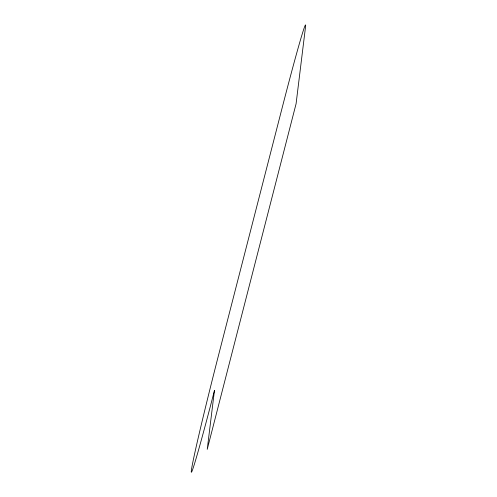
<?xml version="1.0" encoding="UTF-8"?>
<svg xmlns="http://www.w3.org/2000/svg" width="497" height="497" viewBox="0 0 497 497"><rect width="100%" height="100%" fill="white"/><g stroke="black" fill="none" stroke-linecap="round" stroke-linejoin="round"><path stroke-width="0.75" d="M214.449 390.543L207.23 449.338L296.082 103.786L305.58 26.428A103.618 2.379 -75.8 0 0 282.476 106.594L219.003 353.417A103.618 2.379 -75.8 0 0 191.339 470.709A103.618 2.379 -75.8 0 0 214.449 390.543"/></g></svg>
